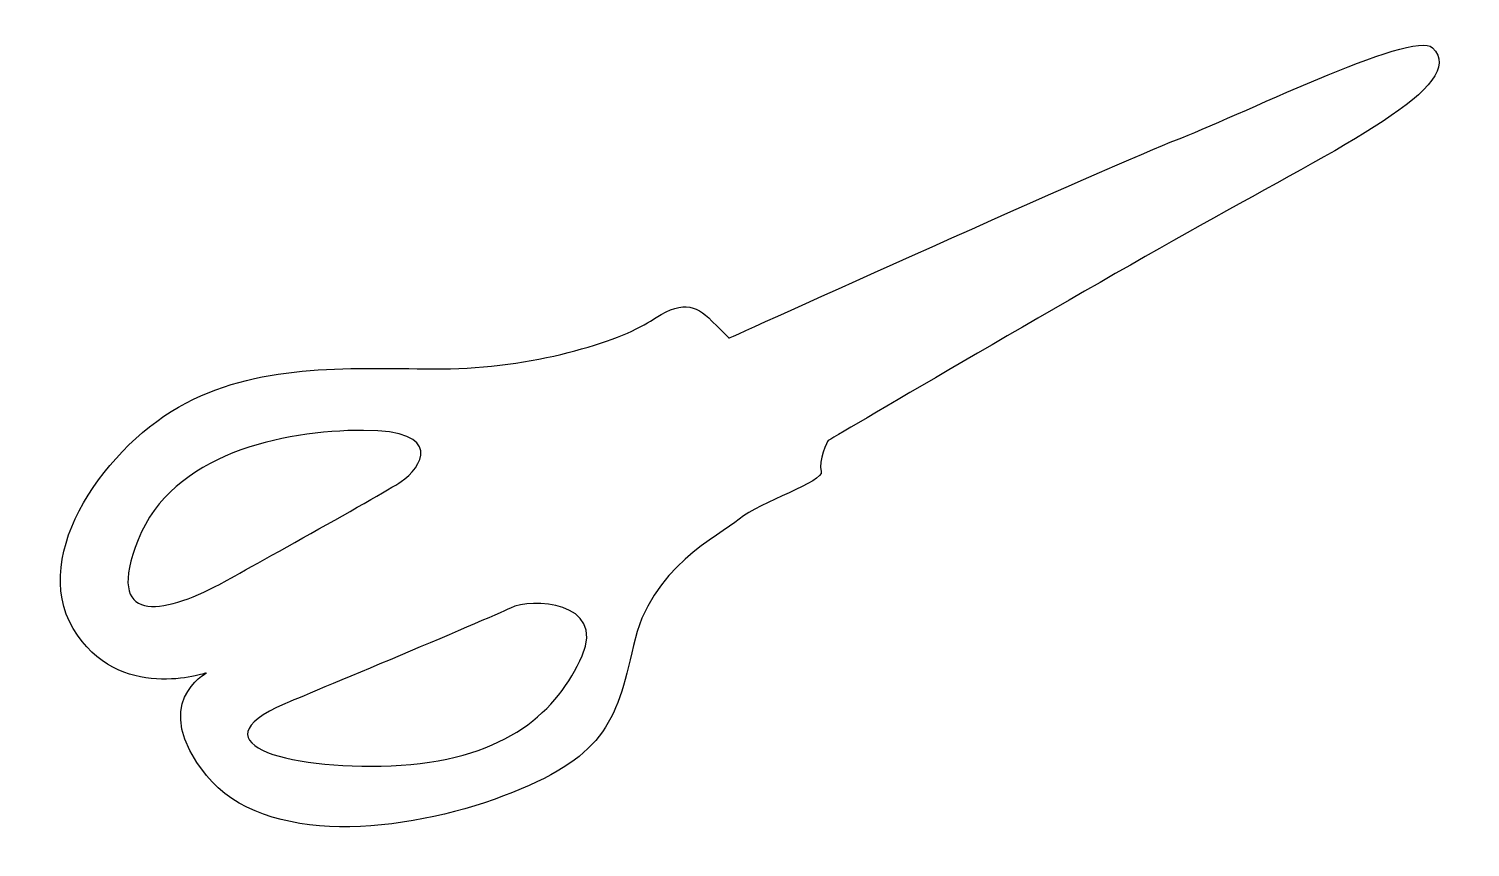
# Model space of a CAD drawing. Header units: centimetres. Extents: x -8.4 to 8.4, y -4.8 to 4.8.
import ezdxf

# ---------------------------------------------------------------- set-up
doc = ezdxf.new("R2010")
doc.units = ezdxf.units.CM
doc.header["$MEASUREMENT"] = 0
doc.layers.add('Camada 1', color=7, linetype='Continuous')

msp = doc.modelspace()

# ---------------------------------------------------------------- linework, layer by layer
at = {"layer": 'Camada 1'}
for points, knots in [([(7.97309, 4.53174), (7.7528, 4.75193), (5.62015, 3.6942), (4.98205, 3.45489), (4.98205, 3.45489), (4.34387, 3.2156), (-0.24239, 1.14182), (-0.24239, 1.14182), (-0.24239, 1.14182), (-0.24239, 1.14182), (-0.24239, 1.14182), (-0.44186, 1.34121), (-0.44186, 1.34121), (-0.64133, 1.54063), (-0.80079, 1.58055), (-1.15973, 1.34121), (-1.15973, 1.34121), (-1.51858, 1.10189), (-2.5557, 0.78294), (-3.59244, 0.78294), (-3.59244, 0.78294), (-4.62937, 0.78294), (-5.66611, 0.86269), (-6.58353, 0.38405), (-6.58353, 0.38405), (-7.50087, -0.09455), (-8.41812, -1.37067), (-7.89962, -2.2481), (-7.89962, -2.2481), (-7.3812, -3.12546), (-6.34427, -2.76652), (-6.34427, -2.76652), (-6.34427, -2.76652), (-6.34427, -2.76652), (-7.02219, -3.12545), (-6.34427, -3.96294), (-6.34427, -3.96294), (-5.6662, -4.8004), (-4.03123, -4.64101), (-2.87463, -4.20228), (-2.87463, -4.20228), (-1.71819, -3.76339), (-1.55854, -3.36466), (-1.35918, -2.4474), (-1.35918, -2.4474), (-1.15971, -1.53014), (-0.36215, -1.17121), (-0.12297, -0.97182), (-0.12297, -0.97182), (0.11645, -0.77227), (0.87422, -0.53311), (0.83427, -0.4135), (0.83427, -0.4135), (0.79445, -0.29383), (0.91396, -0.05449), (0.91396, -0.05449), (0.91396, -0.05449), (0.91396, -0.05449), (3.66806, 1.56484), (5.26114, 2.45799), (5.26114, 2.45799), (6.89666, 3.37488), (8.41227, 4.09277), (7.97309, 4.53174)], [0, 0, 0, 0, 0.05882353, 0.05882353, 0.05882353, 0.05882353, 0.11764706, 0.11764706, 0.11764706, 0.11764706, 0.17647059, 0.17647059, 0.17647059, 0.17647059, 0.23529412, 0.23529412, 0.23529412, 0.23529412, 0.29411765, 0.29411765, 0.29411765, 0.29411765, 0.35294118, 0.35294118, 0.35294118, 0.35294118, 0.41176471, 0.41176471, 0.41176471, 0.41176471, 0.47058824, 0.47058824, 0.47058824, 0.47058824, 0.52941176, 0.52941176, 0.52941176, 0.52941176, 0.58823529, 0.58823529, 0.58823529, 0.58823529, 0.64705882, 0.64705882, 0.64705882, 0.64705882, 0.70588235, 0.70588235, 0.70588235, 0.70588235, 0.76470588, 0.76470588, 0.76470588, 0.76470588, 0.82352941, 0.82352941, 0.82352941, 0.82352941, 0.88235294, 0.88235294, 0.88235294, 0.88235294, 1, 1, 1, 1]), ([(-7.14184, -1.21112), (-6.74311, -0.21398), (-5.46682, 0.06502), (-4.50976, 0.06502), (-4.50976, 0.06502), (-3.5526, 0.06502), (-3.83177, -0.37374), (-4.07095, -0.53315), (-4.07095, -0.53315), (-4.31029, -0.69269), (-6.18479, -1.72954), (-6.18479, -1.72954), (-6.18479, -1.72954), (-6.86268, -2.08855), (-7.54068, -2.20817), (-7.14184, -1.21112)], [0, 0, 0, 0, 0.2, 0.2, 0.2, 0.2, 0.4, 0.4, 0.4, 0.4, 0.6, 0.6, 0.6, 0.6, 1, 1, 1, 1]), ([(-1.95739, -2.56711), (-2.23647, -3.20529), (-2.83475, -3.76361), (-4.07096, -3.84338), (-4.07096, -3.84338), (-5.30728, -3.92315), (-6.54373, -3.60401), (-5.427, -3.12549), (-5.427, -3.12549), (-5.427, -3.12549), (-3.03411, -2.12843), (-2.79485, -2.00887), (-2.79485, -2.00887), (-2.55558, -1.88911), (-1.67823, -1.92909), (-1.95739, -2.56711)], [0, 0, 0, 0, 0.2, 0.2, 0.2, 0.2, 0.4, 0.4, 0.4, 0.4, 0.6, 0.6, 0.6, 0.6, 1, 1, 1, 1])]:
    msp.add_open_spline(points, degree=3, knots=knots, dxfattribs=at)

doc.saveas('drawing.dxf')
